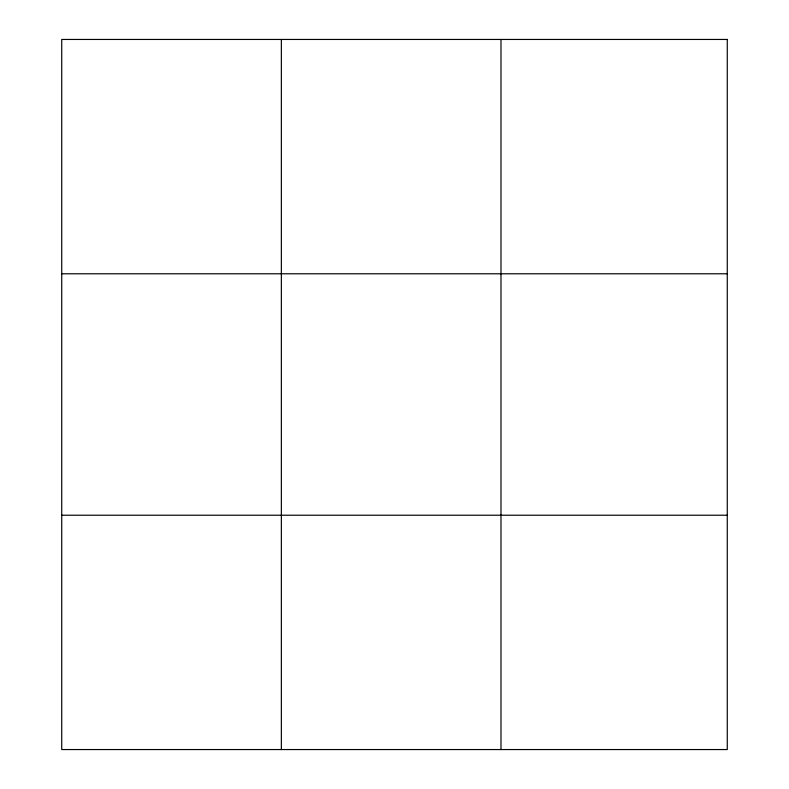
<?xml version="1.0" encoding="UTF-8"?>
<svg xmlns="http://www.w3.org/2000/svg" width="789" height="789" viewBox="0 0 789 789"><rect width="100%" height="100%" fill="white"/><g stroke="black" fill="none" stroke-linecap="round" stroke-linejoin="round"><path stroke-width="1.18" d="M281.357 39.45L281.357 749.55M500.985 39.45L500.985 749.55M61.729 273.783L727.271 273.783M61.729 515.217L727.271 515.217M727.271 39.45L727.271 749.55L61.729 749.55L61.729 39.45L727.271 39.45"/></g></svg>
